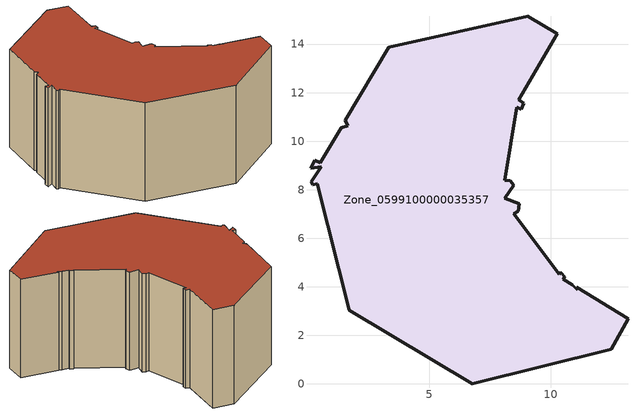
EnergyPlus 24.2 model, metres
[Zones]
Zone_0599100000035357
 floor ground (C_G): 10.89,4.09 11.09,3.88 11.07,3.98 13.18,2.69 12.48,1.42 6.77,0 1.69,3.03 0.37,8.25 0.18,8.2 0.13,8.32 0.55,8.95 0.1,8.89 0.27,9.22 0.49,9.1 1.35,10.56 1.62,10.64 1.54,10.87 3.32,13.87 9.04,15.15 10.27,14.43 8.67,11.7 8.89,11.57 8.79,11.32 8.6,11.4 8.11,8.39 8.33,8.36 8.47,8.18 8.1,7.66 8.7,7.43 8.65,7.12 8.48,7.01 10.35,4.51 10.4,4.6 10.58,4.41 10.52,4.31 z0
 wall outside (C_F): 8.7,7.43 8.1,7.66 8.47,8.18 8.33,8.36 8.11,8.39 8.6,11.4 8.79,11.32 8.89,11.57 8.67,11.7 10.27,14.43 9.04,15.15 3.32,13.87 1.54,10.87 1.62,10.64 1.35,10.56 0.49,9.1 0.27,9.22 0.1,8.89 0.55,8.95 0.13,8.32 0.18,8.2 0.37,8.25 1.69,3.03 6.77,0 12.48,1.42 13.18,2.69 11.07,3.98 11.09,3.88 10.89,4.09 10.52,4.31 10.58,4.41 10.4,4.6 10.35,4.51 8.48,7.01 8.65,7.12 8.7,7.43 z0:6.39
 roof outside (C_R): 0.55,8.95 0.13,8.32 0.18,8.2 0.37,8.25 1.69,3.03 6.77,0 12.48,1.42 13.18,2.69 11.07,3.98 11.09,3.88 10.89,4.09 10.52,4.31 10.58,4.41 10.4,4.6 10.35,4.51 8.48,7.01 8.65,7.12 8.7,7.43 8.1,7.66 8.47,8.18 8.33,8.36 8.11,8.39 8.6,11.4 8.79,11.32 8.89,11.57 8.67,11.7 10.27,14.43 9.04,15.15 3.32,13.87 1.54,10.87 1.62,10.64 1.35,10.56 0.49,9.1 0.27,9.22 0.1,8.89 z6.39
[BUILDING]
Pand.0599100000035357: North Axis=0; Terrain=City; Loads Convergence Tolerance Value=0.04; Temperature Convergence Tolerance Value=0.4; Solar Distribution=FullExterior; Maximum Number of Warmup Days=25; Minimum Number of Warmup Days=1
[Site:Location]
Rotterdam.The.Hague.AP_ZH_NLD Design_Conditions: Latitude=51.96; Longitude=4.45; Time Zone=1; Elevation=-4.5
[SITE:GROUNDTEMPERATURE:BUILDINGSURFACE]
18, 18, 18, 18, 18, 18, 18, 18, 18, 18, 18, 18
[MATERIAL] Thermal Absorptance=0.9; Solar Absorptance=0.7; Visible Absorptance=0.7
Name | Roughness | Thickness | Conductivity | Density | Specific Heat
G.D.1975-1991 | MediumSmooth | 0.15 | 0.288461 | 540 | 1210
F.D.1975-1991 | Rough | 0.3 | 0.230769 | 1920 | 840
R.D.1975-1991 | MediumRough | 0.2 | 0.153846 | 1500 | 1000
[CONSTRUCTION]
C_G: G.D.1975-1991
C_F: F.D.1975-1991
C_R: R.D.1975-1991
[ZONE]
Zone_0599100000035357: Type=1; Multiplier=1; Ceiling Height=Autocalculate; Volume=Autocalculate; Floor Area=autocalculate; Part of Total Floor Area=Yes
[ZONEINFILTRATION:DESIGNFLOWRATE]
Infil_Zone_0599100000035357: Zone or ZoneList or Space or SpaceList=Zone_0599100000035357; Schedule=AlwaysOn; Design Flow Rate Calculation Method=Flow/Area; Flow Rate per Floor Area=0.0042; Constant Term Coefficient=1; Temperature Term Coefficient=0; Velocity Term Coefficient=0; Velocity Squared Term Coefficient=0
[HVACTEMPLATE:ZONE:IDEALLOADSAIRSYSTEM]
Zone_0599100000035357: Maximum Heating Supply Air Temperature=50; Minimum Cooling Supply Air Temperature=13; Maximum Heating Supply Air Humidity Ratio=0.0156; Minimum Cooling Supply Air Humidity Ratio=0.0077; Heating Limit=NoLimit; Cooling Limit=NoLimit; Dehumidification Control Type=ConstantSensibleHeatRatio; Cooling Sensible Heat Ratio=0.7; Dehumidification Setpoint=60; Humidification Control Type=None; Humidification Setpoint=30; Outdoor Air Method=None; Outdoor Air Flow Rate per Person=0.00944; Outdoor Air Flow Rate per Zone Floor Area=0; Outdoor Air Flow Rate per Zone=0; Demand Controlled Ventilation Type=None; Outdoor Air Economizer Type=NoEconomizer; Heat Recovery Type=None; Sensible Heat Recovery Effectiveness=0.7; Latent Heat Recovery Effectiveness=0.65
[ZONECONTROL:THERMOSTAT]
ThermostatControl_Zone_0599100000035357: Zone or ZoneList=Zone_0599100000035357; Control Type Schedule=DualSetpointControlType; Control 1=Thermostat_Zone_0599100000035357; Temperature Difference Between Cutout And Setpoint=0
[THERMOSTATSETPOINT:DUALSETPOINT]
Thermostat_Zone_0599100000035357: Heating Setpoint Temperature Schedule=HeatingSetpoint_Zone_0599100000035357; Cooling Setpoint Temperature Schedule=CoolingSetpoint_Zone_0599100000035357
[SCHEDULE:COMPACT]
HeatingSetpoint_Zone_0599100000035357: Through: 12/31, For: AllDays, Until: 24:00, 21
CoolingSetpoint_Zone_0599100000035357: Through: 12/31, For: AllDays, Until: 24:00, 24
DualSetpointControlType: Through: 12/31, For: AllDays, Until: 24:00, 4
AlwaysOn: Through: 12/31, For: AllDays, Until: 24:00, 1
